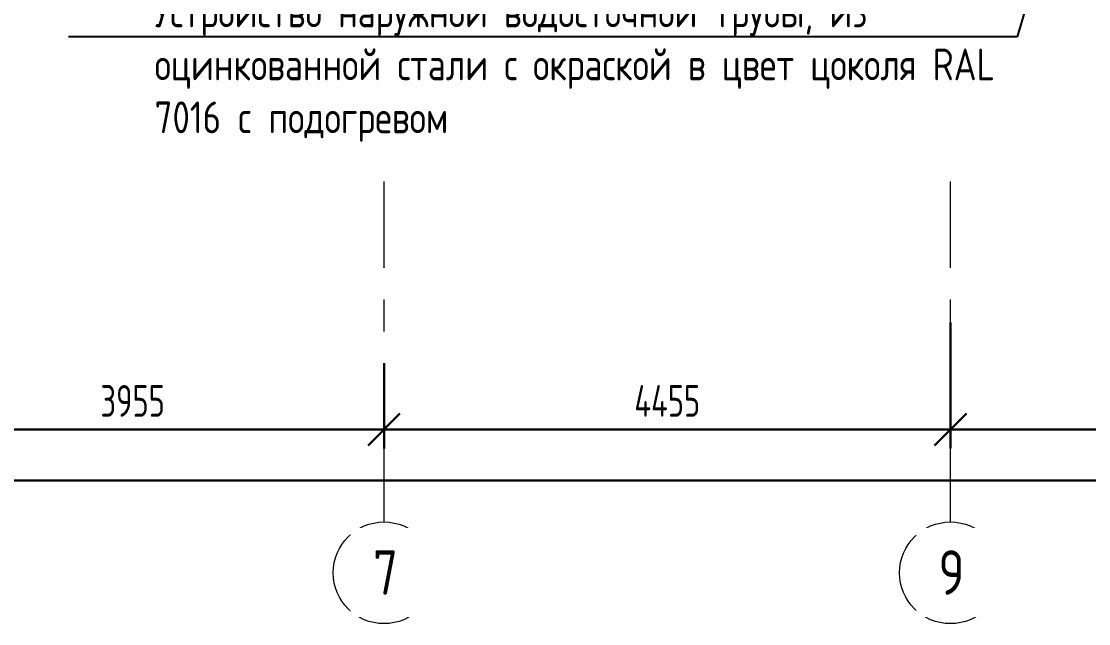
# Model space of a CAD drawing. Header units: millimetres. Extents: x -136099598 to 9192475, y 0 to 555997.
# Drawn here: x -331665 to -323270, y 278721 to 283460 of the extents above; entities that cross this region are included whole.
import ezdxf
from ezdxf import colors
from ezdxf.entities.mleader import LeaderData, LeaderLine
from ezdxf.math import Vec2, Vec3

# ---------------------------------------------------------------- set-up
doc = ezdxf.new("R2010")
doc.units = ezdxf.units.MM
doc.header["$MEASUREMENT"] = 0
doc.linetypes.add('ADSK_Штриховая_ш2 п1', pattern=[3, 2, -1])
doc.linetypes.add('CENTER', pattern=[2, 1.25, -0.25, 0.25, -0.25])
doc.layers.get('0').update_dxf_attribs({"color": 250, "lineweight": 9})
for name, color, linetype, lineweight in [('АР-Выноски', 5, 'Continuous', 5), ('АР_Оси', 193, 'Continuous', 9), ('АР_Оси размеры', 164, 'Continuous', 9), ('Подвал', 250, 'ADSK_Штриховая_ш2 п1', 30)]:
    doc.layers.add(name, color=color, linetype=linetype, lineweight=lineweight)
doc.styles.add('ICOCPEUR', font='isocpeur.ttf')
doc.styles.add('ГОСТ 2.304', font='isocpeur.ttf', dxfattribs={"width": 0.7})
doc.dimstyles.new('СПДС', dxfattribs={"dimscale": 100, "dimtxt": 2.5, "dimasz": 2.5, "dimexe": 1.5, "dimexo": 0, "dimgap": 1, "dimtad": 1, "dimdec": 0, "dimrnd": 1, "dimtxsty": 'ГОСТ 2.304', "dimblk": 'OBLIQUE', "dimcen": 2.5, "dimdle": 1.5, "dimadec": 0, "dimazin": 2, "dimtfac": 0.75, "dimtdec": 0, "dimtmove": 1, "dimatfit": 3, "dimfxl": 1, "dimtolj": 1, "dimarcsym": 1})

# ---------------------------------------------------------------- blocks, each defined once
blk = doc.blocks.new('_Oblique')
at = {"color": 0, "linetype": 'ByBlock', "lineweight": -2}
blk.add_line((-0.5, -0.5), (0.5, 0.5), dxfattribs=at)
blk = doc.blocks.new('*D149')
at = {"layer": 'АР_Оси размеры', "color": 0, "lineweight": -2, "ltscale": 100, "transparency": 16777216}
for p, q in [((-329577, 54970.9), (-329577, 53997.1)), ((-325622, 54670.1), (-325622, 53997.1)), ((-329727, 54147.1), (-325472, 54147.1))]:
    blk.add_line(p, q, dxfattribs=at)
at = {"layer": 'АР_Оси размеры', "color": 0, "lineweight": -2, "ltscale": 100, "transparency": 16777216, "xscale": 250, "yscale": 250, "zscale": 250, "rotation": 180}
blk.add_blockref('_Oblique', (-329577, 54147.1), dxfattribs=at)
at = {"layer": 'АР_Оси размеры', "color": 0, "lineweight": -2, "ltscale": 100, "transparency": 16777216, "xscale": 250, "yscale": 250, "zscale": 250}
blk.add_blockref('_Oblique', (-325622, 54147.1), dxfattribs=at)
at = {"layer": 'АР_Оси размеры', "color": 0, "ltscale": 100, "transparency": 16777216, "insert": (-327599.5, 54372.1), "char_height": 250, "attachment_point": 5, "style": 'ГОСТ 2.304'}
blk.add_mtext('\\A1;3955', dxfattribs=at)
blk = doc.blocks.new('*D150')
at = {"layer": 'АР_Оси размеры', "color": 0, "lineweight": -2, "ltscale": 100, "transparency": 16777216}
for p, q in [((-321167, 54988.9), (-321167, 53997.1)), ((-325622, 54670.1), (-325622, 53997.1)), ((-325772, 54147.1), (-321017, 54147.1))]:
    blk.add_line(p, q, dxfattribs=at)
at = {"layer": 'АР_Оси размеры', "color": 0, "lineweight": -2, "ltscale": 100, "transparency": 16777216, "xscale": 250, "yscale": 250, "zscale": 250, "rotation": 180}
blk.add_blockref('_Oblique', (-325622, 54147.1), dxfattribs=at)
at = {"layer": 'АР_Оси размеры', "color": 0, "lineweight": -2, "ltscale": 100, "transparency": 16777216, "xscale": 250, "yscale": 250, "zscale": 250}
blk.add_blockref('_Oblique', (-321167, 54147.1), dxfattribs=at)
at = {"layer": 'АР_Оси размеры', "color": 0, "ltscale": 100, "transparency": 16777216, "insert": (-323394.5, 54372.1), "char_height": 250, "attachment_point": 5, "style": 'ГОСТ 2.304'}
blk.add_mtext('\\A1;4455', dxfattribs=at)
blk = doc.blocks.new('*D151')
at = {"layer": 'АР_Оси размеры', "color": 0, "lineweight": -2, "ltscale": 100, "transparency": 16777216}
for p, q in [((-321167, 54988.9), (-321167, 53997.1)), ((-312597, 54988.9), (-312597, 53997.1)), ((-321317, 54147.1), (-312447, 54147.1))]:
    blk.add_line(p, q, dxfattribs=at)
at = {"layer": 'АР_Оси размеры', "color": 0, "lineweight": -2, "ltscale": 100, "transparency": 16777216, "xscale": 250, "yscale": 250, "zscale": 250, "rotation": 180}
blk.add_blockref('_Oblique', (-321167, 54147.1), dxfattribs=at)
at = {"layer": 'АР_Оси размеры', "color": 0, "lineweight": -2, "ltscale": 100, "transparency": 16777216, "xscale": 250, "yscale": 250, "zscale": 250}
blk.add_blockref('_Oblique', (-312597, 54147.1), dxfattribs=at)
at = {"layer": 'АР_Оси размеры', "color": 0, "ltscale": 100, "transparency": 16777216, "insert": (-316882, 54372.1), "char_height": 250, "attachment_point": 5, "style": 'ГОСТ 2.304'}
blk.add_mtext('\\A1;8570', dxfattribs=at)
blk = doc.blocks.new('*D158')
at = {"layer": 'АР_Оси размеры', "color": 0, "lineweight": -2, "ltscale": 100, "transparency": 16777216}
for p, q in [((-346742, 53419.4), (-346742, 53895)), ((-278327, 53419.4), (-278327, 53895)), ((-346892, 53745), (-278177, 53745))]:
    blk.add_line(p, q, dxfattribs=at)
at = {"layer": 'АР_Оси размеры', "color": 0, "lineweight": -2, "ltscale": 100, "transparency": 16777216, "xscale": 250, "yscale": 250, "zscale": 250, "rotation": 180}
blk.add_blockref('_Oblique', (-346742, 53745), dxfattribs=at)
at = {"layer": 'АР_Оси размеры', "color": 0, "lineweight": -2, "ltscale": 100, "transparency": 16777216, "xscale": 250, "yscale": 250, "zscale": 250}
blk.add_blockref('_Oblique', (-278327, 53745), dxfattribs=at)
at = {"layer": 'АР_Оси размеры', "color": 0, "ltscale": 100, "transparency": 16777216, "insert": (-312534.5, 53970), "char_height": 250, "attachment_point": 5, "style": 'ГОСТ 2.304'}
blk.add_mtext('\\A1;68415', dxfattribs=at)
blk = doc.blocks.new('A$C5e61dfaa')
at = {"layer": 'АР_Оси размеры', "ltscale": 100}
for base, p1, p2, picture, middle in [((21120, 727.7), (17165, 1551.5), (21120, 1250.7), '*D149', (19142.5, 952.7)), ((25575, 727.7), (21120, 1250.7), (25575, 1569.4), '*D150', (23347.5, 952.7)), ((34145, 727.7), (25575, 1569.4), (34145, 1569.4), '*D151', (29860, 952.7)), ((68415, 325.6), (0, 0), (68415, 0), '*D158', (34207.5, 550.6))]:
    dim = blk.add_linear_dim(base=base, p1=p1, p2=p2, dimstyle='СПДС', dxfattribs=at)
    dim.commit()
    dim.dimension.update_dxf_attribs({"geometry": picture, "text_midpoint": middle, "insert": (346742, -53419.4)})

msp = doc.modelspace()

# ---------------------------------------------------------------- linework, layer by layer
at = {"layer": 'АР_Оси', "color": 6, "linetype": 'CENTER', "ltscale": 1000}
for p, q in [((-328812, 279520.6), (-328812, 282200)), ((-324357, 279520.6), (-324357, 282200))]:
    msp.add_line(p, q, dxfattribs=at)
at = {"layer": 'АР_Оси', "color": 6, "ltscale": 0.5}
for centre in [(-328812, 279120.6), (-324357, 279120.6)]:
    msp.add_circle(centre, 400, dxfattribs=at)

# ---------------------------------------------------------------- block references
at = {"layer": 'Подвал', "ltscale": 100}
msp.add_blockref('A$C5e61dfaa', (-349932, 279520.6), dxfattribs=at)

# ---------------------------------------------------------------- leaders
at = {"layer": 'АР-Выноски'}
ml = msp.add_multileader_mtext('Standard', dxfattribs=at)
ml.set_content('\\A1;{\\W0.8;Устройство наружной водосточной трубы, из оцинкованной стали с окраской в цвет цоколя RAL 7016 c подогревом}', color=256, style='ICOCPEUR')
ml.set_leader_properties()
ml.build(insert=Vec2(0, 0))
ml.multileader.update_dxf_attribs({"text_left_attachment_type": 6, "text_right_attachment_type": 6, "dogleg_length": 100, "arrow_head_size": 250})
ctx = ml.context
ctx.base_point, ctx.char_height, ctx.arrow_head_size, ctx.landing_gap_size, ctx.plane_origin, ctx.plane_x_axis, ctx.plane_y_axis = Vec3(-330641.6, 283337.7), 250, 250, 25, Vec3(-314863.5, 279618.1), Vec3(1, -0.000046), Vec3(0.000046, 1)
ctx.left_attachment, ctx.right_attachment = 6, 6
notes = []
notes.append((ctx, [(0, (1, 1, 0), (-323831.5, 283337.4), (-1, 0.000046), 160.1, [(1, [(-321901.5, 289919.9)], 0, [])])]))
ctx.mtext.insert, ctx.mtext.text_direction, ctx.mtext.rotation, ctx.mtext.width, ctx.mtext.flow_direction = Vec3(-330616.6, 283662.7), Vec3(1, -0.000046), 6.28314, 7205.678, 5
for ctx, leaders in notes:
    for number, flags, end, landing, length, lines in leaders:
        leader = LeaderData()
        leader.index, (leader.has_last_leader_line, leader.has_dogleg_vector, leader.attachment_direction) = number, flags
        leader.last_leader_point, leader.dogleg_vector, leader.dogleg_length = Vec3(end), Vec3(landing), length
        for number, points, colour, breaks in lines:
            line = LeaderLine()
            line.index, line.vertices, line.color, line.breaks = number, Vec3.list(points), colors.encode_raw_color(colour), breaks
            leader.lines.append(line)
        ctx.leaders.append(leader)

# ---------------------------------------------------------------- next in the draw order: texts
at = {"layer": 'АР_Оси', "color": 6, "char_height": 350, "attachment_point": 1, "line_spacing_factor": 1.149209, "style": 'ГОСТ 2.304', "bg_fill": 2}
for s, insert in [('{\\W0.8;7}', (-328898.7, 279298.4)), ('{\\W0.8;9}', (-324451.7, 279298.4))]:
    msp.add_mtext(s, dxfattribs=dict(at, insert=insert))

doc.saveas('drawing.dxf')
